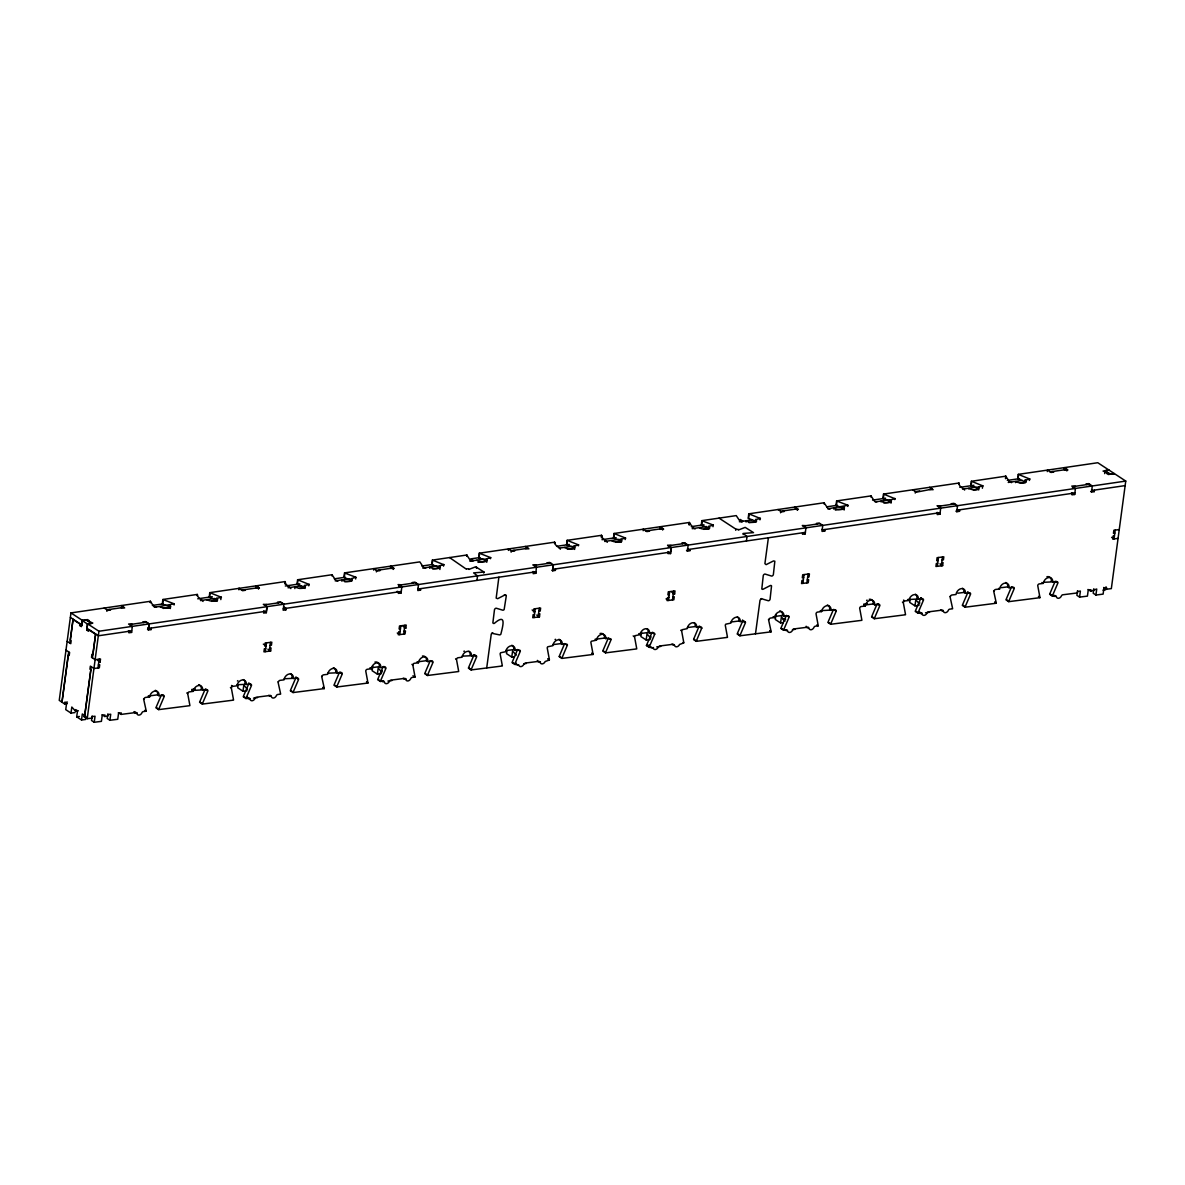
<?xml version="1.0" encoding="UTF-8"?>
<svg xmlns="http://www.w3.org/2000/svg" width="1185" height="1185" viewBox="0 0 1185 1185"><rect width="100%" height="100%" fill="white"/><g stroke="black" fill="none" stroke-linecap="round" stroke-linejoin="round"><path stroke-width="1.5" d="M486.709 667.955L491.242 634.242A1.629 1.229 -56.7 0 1 491.864 633.308L499.389 634.849A1.629 1.229 -56.7 0 0 500.855 634.197C502.81 626.169 506.839 612.601 494.352 623.354A1.629 1.229 -56.7 0 1 492.871 622.792L494.456 609.919A1.629 1.229 -56.7 0 1 494.9 608.912L495.449 608.438A1.629 1.229 -56.7 0 1 496.382 608.26L502.677 610.171A1.629 1.229 -56.7 0 0 504.158 609.52L506.232 596.292L505.61 595.018A1.629 1.229 -56.7 0 0 504.692 595.077L497.656 598.692L496.174 598.114L498.87 577.199M755.497 633.812L760.044 600.099L761.585 598.766L768.176 600.706A1.629 1.215 -56.7 0 0 769.658 600.054A1.644 1.229 -56.7 0 0 770.102 599.032L771.539 585.894A1.629 1.215 -56.7 0 0 770.191 585.597L763.155 589.212A1.629 1.215 -56.7 0 1 761.807 588.93L763.244 575.777A1.629 1.229 -56.7 0 1 763.688 574.769L764.236 574.295A1.629 1.229 -56.7 0 1 765.184 574.103L771.465 576.029A1.629 1.215 -56.7 0 0 772.946 575.377A1.644 1.229 -56.7 0 0 773.39 574.37L774.842 561.216L773.494 560.935L766.132 564.638L764.903 563.66L768.384 537.783M559.72 656.505L561.927 658.09L567.393 645.07A1.644 1.229 -56.7 0 0 567.126 644.314L560.846 643.618L553.01 644.625M693.669 639.13L699.091 626.228M696.336 641.011L701.787 627.991A1.644 1.229 -56.7 0 0 701.52 627.25L695.254 626.554L687.404 627.546M67.234 703.579L64.538 703.92L59.25 700.365L70.967 612.912L150.332 601.299L154.006 606.794L156.257 607.194M70.967 612.912L82.313 620.362L81.78 624.88L70.389 617.444M82.313 620.362L87.557 619.592L89.349 620.777L88.001 620.97L92.815 623.043L87.586 623.814L87.053 628.331L98.399 635.782L131.639 630.909M87.586 623.814L98.933 631.25L87.216 718.702L92.149 718.08L92.356 716.569L95.037 716.229L94.237 722.272L101.421 721.354L102.221 715.31L104.917 714.97L104.71 716.481L107.835 716.081L108.028 714.57L110.723 714.229L109.909 720.273L117.745 719.28L118.559 713.237L121.24 712.896L121.048 714.407L135.757 712.541A1.629 1.229 -56.7 0 1 136.882 713.385A3.259 2.444 -56.7 0 0 138.749 715.088A3.259 2.444 -56.7 0 0 141.459 713.592L142.2 712.318A1.629 1.229 -56.7 0 1 143.355 711.578L146.185 711.207A1.644 1.229 -56.7 0 0 146.185 710.793L143.578 698.824M106.872 611.312L107.05 609.801L123.892 607.342L121.181 605.565L124.662 607.949L121.063 607.757M132.157 624.228L128.572 624.021L132.305 626.376L131.594 632.405L128.898 632.79L128.41 630.85M150.199 602.439L150.332 601.299M150.406 602.617L150.539 601.476M151.31 628.035L151.132 629.546L148.436 629.946L149.147 623.902L146.451 622.14L129.609 624.599M160.227 607.164L162.849 607.638A5.703 2.089 6.7 0 0 169.411 607.683A5.703 2.089 6.7 0 0 169.722 605.224L169.455 607.475A5.718 2.089 6.7 0 1 170.403 608.542M203.035 601.462C202.383 599.61 197.465 598.499 197.243 594.44L162.849 599.477L162.315 603.995L170.522 607.164M162.626 604.157L163.026 600.765M174.076 604.972L174.21 603.846L162.997 599.551M197.11 595.566L197.243 594.44M197.317 595.744L197.451 594.618M207.138 600.306L207.212 599.743A5.703 2.089 6.7 0 0 215.092 601.121A5.703 2.089 6.7 0 0 216.633 598.351L221.402 597.329L209.819 592.648L285.081 581.598C285.304 585.657 290.221 586.768 290.873 588.619M209.76 592.618L209.227 597.136L217.433 600.306M209.538 597.299L209.938 593.907M217.136 601.328A5.688 2.089 6.7 0 0 216.366 600.617L216.633 598.366M220.81 599.61L221.121 596.973M238.911 589.834L239.089 588.323M258.463 589.138L258.641 587.627L255.93 585.864L259.411 588.249L255.812 588.041M266.906 604.513L263.322 604.32L267.055 606.661L266.344 612.689L263.648 613.089L263.825 611.578M266.921 606.69L266.388 611.208L148.48 628.45L149.014 623.932L145.414 621.562L142.718 621.962L143.622 622.555M284.948 582.724L285.081 581.598M285.022 584.027L285.289 581.776M284.03 607.001L286.059 608.335L285.881 609.831L283.185 610.231L283.896 604.202L281.2 602.424L264.359 604.883M294.843 588.59L295.05 586.886A5.703 2.089 6.7 0 0 302.93 588.264A5.703 2.089 6.7 0 0 304.471 585.508L309.241 584.486L297.598 579.761L297.065 584.279L305.271 587.449M297.376 584.442L297.776 581.05M304.975 588.486A5.688 2.089 6.7 0 0 304.204 587.775L304.471 585.508M308.767 585.834L309.107 584.249M331.859 575.866L331.993 574.74L297.598 579.761M337.844 581.183L335.666 580.22L332.052 574.769M341.828 581.154L341.961 580.028A5.703 2.089 6.7 0 0 348.331 581.524A5.703 2.089 6.7 0 0 352.345 579.924L351.382 578.65L351.115 580.917A5.703 2.089 6.7 0 1 351.575 581.257M425.682 568.341L423.504 567.378L419.831 561.883L344.509 572.903L343.976 577.421L350.597 579.983M344.287 577.584L344.687 574.192M355.678 578.961L355.87 577.273L344.568 572.947M373.66 570.118L373.838 568.607M376.371 571.896L376.549 570.385L393.39 567.926L393.213 569.437M390.502 567.659L390.68 566.149L393.39 567.926M398.93 586.693L399.108 585.183L415.817 582.739M401.656 584.812L398.071 584.605L401.804 586.96L401.093 592.989L398.397 593.374L397.908 591.433M420.675 588.634L420.497 590.145L417.801 590.545L418.512 584.516L414.898 582.146L412.217 582.546L413.106 583.139M429.666 568.311L429.8 567.185L432.347 568.222A5.703 2.089 6.7 0 0 438.909 568.267A5.703 2.089 6.7 0 0 439.22 565.808L443.99 564.786L432.406 560.105L466.742 555.024L470.415 560.52L472.667 560.92M432.347 560.061L431.814 564.578L440.02 567.748M432.125 564.741L432.525 561.349M439.902 569.481A5.703 2.089 6.7 0 0 438.954 568.059L439.22 565.808M443.516 566.119L443.708 564.43M466.609 556.15L466.742 555.024M466.816 556.328L466.949 555.202M466.268 569.126L449.545 557.542M468.875 569.437L475.674 566.785L484.028 572.044L473.6 572.888L477.511 575.88L476.977 580.398M476.429 568.252L476.563 567.111M560.372 549.203C559.72 547.351 554.802 546.241 554.58 542.182L479.258 553.202L478.725 557.72L486.931 560.89M479.036 557.883L479.436 554.491M483.732 573.036L483.865 571.896M486.798 562.268A5.688 2.089 6.7 0 0 485.865 561.201L486.131 558.95L490.768 557.676L479.258 553.202M490.486 558.698L490.62 557.557M508.409 550.418L508.587 548.907M511.12 552.195L511.298 550.684L528.14 548.225M536.42 567.274L535.842 573.273L533.146 573.673L533.294 572.533M554.447 543.308L554.58 542.182M554.654 543.485L554.787 542.36M553.262 564.801L552.728 569.333L670.636 552.077L671.169 547.559M552.684 568.652L555.38 570.415L552.684 570.814L553.395 564.786L549.647 562.445L546.966 562.831L547.855 563.423M555.424 570.044L555.513 569.289M607.283 542.33C606.631 540.493 601.699 539.382 601.491 535.324L567.097 540.345L566.563 544.878L574.769 548.033M566.874 545.026L567.274 541.634M574.651 549.425A5.718 2.089 6.7 0 0 573.718 548.359L573.97 546.092L578.695 544.952L567.097 540.345M578.324 545.841L578.458 544.715M601.358 536.45L601.491 535.324M601.432 537.753L601.699 535.501M695.18 528.925L693.003 527.962L689.329 522.466L614.008 533.487L613.475 538.005L621.681 541.175M613.786 538.168L614.185 534.776M621.384 542.212A5.718 2.089 6.7 0 0 620.614 541.501L620.881 539.234L625.606 538.094L614.008 533.487M625.176 539.545L625.517 537.96M643.159 530.702L643.337 529.206M659.926 528.258L660.104 526.747L663.644 529.117L660.06 528.925M662.637 530.036L662.815 528.525L646.047 530.969M668.429 547.277L668.607 545.767L685.448 543.308L685.271 544.804M671.154 545.396L667.555 545.189L671.317 547.544L670.591 553.573L667.955 553.588M689.063 524.733L689.329 522.466M689.27 524.911L689.537 522.644M687.433 548.936L690.129 550.714L687.433 551.099L688.144 545.07L684.397 542.73L681.716 543.13L682.604 543.722M690.174 550.329L690.262 549.588M742.091 522.067L739.914 521.104L736.24 515.608L701.846 520.645L701.313 525.162L709.519 528.332M701.624 525.325L702.024 521.933M708.911 528.999A5.747 2.103 6.7 0 0 708.452 528.643L708.719 526.392L713.355 525.118L701.994 520.719M713.014 526.703L713.207 525.014M735.707 530.273L735.841 529.132L719.043 518.126M738.374 530.021L745.172 527.369L753.527 532.628L743.099 533.472L747.009 536.464L746.476 540.997M743.276 534.02L743.217 534.583M746.076 522.037L746.209 520.911A5.703 2.089 6.7 0 0 754.09 522.289A5.703 2.089 6.7 0 0 755.63 519.534L760.4 518.497L748.816 513.816L824.079 502.766L827.752 508.261L829.93 509.209M748.757 513.786L748.224 518.304L756.43 521.474M748.535 518.467L748.935 515.075M755.823 522.141A5.718 2.103 6.7 0 0 755.363 521.785L755.63 519.534M759.926 519.845L760.118 518.141M780.56 512.779L780.737 511.268L797.505 508.824L797.327 510.335M805.904 525.681L802.304 525.488L805.918 527.858L805.207 533.887L802.512 534.272L802.689 532.761M824.153 504.069L824.286 502.944M824.923 529.517L824.745 531.028L822.049 531.413L822.76 525.385L819.146 523.029L816.465 523.414L817.354 524.007M833.914 509.194L834.047 508.054A5.703 2.089 6.7 0 0 841.928 509.446A5.703 2.089 6.7 0 0 843.468 506.676M876.915 501.788L874.663 501.388L870.99 495.908L836.595 500.929L836.062 505.447L844.268 508.617M836.373 505.61L836.773 502.218M844.135 510.009A5.718 2.103 6.7 0 0 843.202 508.943L843.468 506.676M847.823 506.425L847.956 505.299L836.595 500.929M871.064 497.211L870.99 495.908M880.885 501.759L880.959 501.196A5.718 2.089 6.7 0 0 886.78 502.692A5.673 2.074 6.7 0 0 890.913 501.848A5.718 2.089 6.7 0 0 890.379 499.818L895.149 498.796L883.506 494.071L882.973 498.589L891.179 501.759M883.284 498.752L883.684 495.36M891.046 503.151A5.718 2.103 6.7 0 0 890.113 502.084L890.379 499.818M894.734 499.566L894.868 498.441M915.235 493.078L915.413 491.568L919.619 490.96M940.653 505.98L937.054 505.773L940.683 508.143L939.957 514.172L937.276 514.571L936.772 512.616M958.695 484.191L958.828 483.05L883.506 494.071M958.902 484.369L958.946 483.139M959.672 509.802L959.494 511.313L956.799 511.713L957.51 505.684L953.895 503.314L951.214 503.714L952.103 504.306M964.62 490.072C964.146 488.146 958.858 487.539 959.035 483.228M968.723 488.916L968.797 488.353A5.718 2.089 6.7 0 0 976.662 489.731A5.718 2.089 6.7 0 0 978.232 486.976L982.987 485.954L971.404 481.273L1005.739 476.192L1009.413 481.688L1011.59 482.65M971.344 481.228L970.811 485.746L977.432 488.309M971.122 485.909L971.522 482.517M978.721 489.938A5.718 2.103 6.7 0 0 977.951 489.227L978.217 486.976M982.395 488.235L982.706 485.598M1005.472 478.459L1005.739 476.192M1005.68 478.636L1005.947 476.37M1015.575 482.621L1015.708 481.495A5.718 2.089 6.7 0 0 1023.588 482.873A5.673 2.074 6.7 0 0 1025.662 482.147A5.718 2.089 6.7 0 0 1025.129 480.118L1029.898 479.081L1018.256 474.37L1017.722 478.888L1025.929 482.058M1018.033 479.051L1018.433 475.659M1025.321 482.725A5.703 2.089 6.7 0 0 1024.862 482.369L1025.129 480.118M1029.424 480.429L1029.617 478.725M1047.273 471.6L1047.451 470.089L1051.051 472.459L1053.746 472.06L1052.843 471.467M1064.115 469.142L1064.293 467.631L1067.892 470.001L1064.308 469.793M1066.826 470.919L1067.004 469.408L1050.162 471.867M1072.543 488.161L1072.721 486.665L1089.563 484.191L1089.385 485.702M1075.402 486.265L1071.803 486.072L1075.432 488.442L1074.706 494.471L1072.025 494.856L1071.521 492.901M1094.422 490.101L1094.244 491.612L1091.548 491.997L1092.274 485.968L1088.645 483.613L1085.949 483.998L1086.852 484.591M1103.694 587.479L1106.405 589.241L1111.337 588.619L1125.75 481.08L1097.784 462.728L1018.256 474.37M61.976 702.246L68.3 654.935L69.189 655.527L69.604 652.505L65.975 650.135M64.538 703.92L64.745 702.409L67.427 702.068M82.283 620.614L87.542 624.065L91.571 623.547L86.312 620.096L82.283 620.614L81.469 626.643L79.662 625.473L79.869 623.962L73.026 619.474L70.27 640.078L71.174 640.67L70.774 643.692L67.16 641.337M75.04 712.57L70.996 713.089L71.811 707.045L75.499 711.104L78.195 710.763M75.499 711.104L75.707 709.593L77.514 710.778L76.699 716.821L81.528 719.991L85.557 719.473L85.957 716.451M98.77 662.178L100.103 662.015L100.518 658.993L95.141 659.675L91.526 657.305L91.926 654.283L92.83 654.875L95.585 634.256L88.742 629.768L88.534 631.279L86.742 630.094L87.542 624.065M81.528 719.991L82.328 713.948L84.135 715.133L83.942 716.644L87.216 718.702M84.535 717.029L90.845 669.732L89.941 669.14L90.356 666.118L93.956 668.488L99.333 667.807L99.733 664.785L98.399 664.948M97.999 667.97L99.17 659.156M92.134 715.962L91.526 720.495L94.237 722.272M107.805 713.962L107.198 718.495L109.909 720.273M238.126 684.767L237.726 687.789L242.984 691.24L247.028 690.722M242.984 691.24L243.799 685.197L247.487 689.255M265.277 651.676L266.447 642.862M269.306 651.158L270.491 642.344M265.677 648.654L264.344 648.817L263.929 651.839L270.654 650.995L271.054 647.973L269.706 648.136M372.727 666.177L372.12 670.71L377.393 674.161L381.422 673.658M377.393 674.161L378.193 668.118L381.896 672.191L382.088 670.68M400.856 625.798L399.671 634.597L397.271 633.027M403.715 634.093L404.885 625.28M404.485 628.302L405.818 628.124L406.233 625.102L399.508 625.961L399.108 628.983L400.456 628.805M506.928 650.624L506.528 653.646L511.787 657.097L514.483 656.757M511.787 657.097L512.587 651.054L516.29 655.112M534.079 617.533L535.25 608.72M538.108 617.015L539.279 608.201M534.479 614.511L533.131 614.674L532.732 617.696L539.456 616.852L539.856 613.83L538.508 613.993M641.529 632.035L640.922 636.567L646.18 640.018L650.224 639.515M646.18 640.018L646.995 633.975L650.683 638.048L650.891 636.538M669.643 591.656L668.473 600.454L666.059 598.884M672.502 599.951L673.673 591.137M673.273 594.159L674.62 593.981L675.02 590.959L668.31 591.819L667.896 594.84L669.244 594.677M775.923 614.971L775.316 619.503L780.589 622.954L783.27 622.614M780.589 622.954L781.389 616.911L785.092 620.97M802.867 583.39L804.052 574.577M806.896 582.872L808.081 574.073M910.124 599.403L909.724 602.424L914.983 605.876L919.012 605.372M914.983 605.876L915.783 599.832L919.486 603.906L919.678 602.395M937.276 566.326L938.446 557.513M941.305 565.808L942.475 556.994M937.676 563.305L936.328 563.467L935.928 566.489L942.638 565.63L943.053 562.608L941.705 562.786M1077.491 590.797L1076.884 595.329L1079.594 597.107L1087.43 596.114L1088.245 590.071L1090.926 589.73L1090.733 591.241L1096.732 588.989L1095.932 595.033L1103.117 594.115L1103.916 588.086L1106.612 587.745L1106.405 589.241M1079.594 597.107L1080.394 591.063L1077.713 591.404L1077.506 592.915L1062.812 594.781A1.629 1.229 -56.7 0 0 1061.641 595.537L1060.916 596.796A3.259 2.444 -56.7 0 1 1056.605 597.344L1056.205 596.218A1.629 1.229 -56.7 0 0 1055.198 595.759L1054.531 595.314M1104.672 473.63L1105.072 470.608L1109.101 470.089L1103.072 471.067L1107.871 473.141L1106.523 473.333L1108.331 474.518L1114.404 473.63L1110.345 474.059L1105.072 470.608M1093.829 588.723L1093.222 593.255L1095.932 595.033M1106.049 586.782L1105.649 589.804L1102.954 590.145M1115.203 530.11L1114.033 538.923L1111.619 537.338M61.99 701.935L68.686 651.913M69.871 643.1L73.1 619.222M84.52 716.925L91.245 666.711M92.43 657.897L95.644 634.005M559.231 656.312L564.667 643.559M163.737 696.262L161.471 694.78L156.064 707.415A1.644 1.229 -56.7 0 0 155.961 707.86L158.672 709.622A1.644 1.229 -56.7 0 1 158.775 709.193L164.182 696.558A1.629 1.229 -56.7 0 0 163.041 695.21L162.597 694.914M207.39 690.707L205.138 689.24L199.732 701.875A1.644 1.229 -56.7 0 0 199.613 702.305L202.324 704.083A1.644 1.229 -56.7 0 1 202.428 703.638L207.849 691.003A1.629 1.229 -56.7 0 0 206.694 689.67L205.805 689.077M248.776 683.138A1.629 1.229 -56.7 0 1 248.791 683.686L243.384 696.321A1.644 1.229 -56.7 0 0 243.266 696.765L245.976 698.543L248.806 698.172A1.629 1.229 -56.7 0 1 249.946 699.032A3.259 2.444 -56.7 0 0 252.212 700.72A3.259 2.444 -56.7 0 0 255.012 698.38A1.629 1.229 -56.7 0 1 256.419 697.21L270.15 695.462A1.629 1.229 -56.7 0 1 271.276 696.321A3.259 2.444 -56.7 0 0 273.542 698.009A3.259 2.444 -56.7 0 0 276.357 695.669A1.629 1.229 -56.7 0 1 277.749 694.499L280.578 694.143A1.644 1.229 -56.7 0 0 280.593 693.714L277.971 681.745M245.976 698.543A1.644 1.229 -56.7 0 1 246.095 698.098L251.501 685.463A1.629 1.229 -56.7 0 0 250.361 684.13L248.998 683.241M295.85 677.168A1.629 1.229 -56.7 0 1 295.88 677.701L290.473 690.337A1.644 1.229 -56.7 0 0 290.355 690.781L293.065 692.558L324.246 688.603A1.644 1.229 -56.7 0 0 324.246 688.174L321.624 676.205M293.065 692.558A1.644 1.229 -56.7 0 1 293.169 692.114L298.59 679.479A1.629 1.229 -56.7 0 0 297.435 678.146L296.087 677.257M341.784 673.643L339.532 672.162L334.126 684.797A1.644 1.229 -56.7 0 0 334.007 685.241L336.718 687.019A1.644 1.229 -56.7 0 1 336.836 686.574L342.243 673.939A1.629 1.229 -56.7 0 0 341.102 672.591L340.643 672.295M385.451 668.103L383.185 666.622L377.778 679.257A1.629 1.229 -56.7 0 0 377.674 679.686L380.37 681.464A1.629 1.229 -56.7 0 1 380.489 681.034L385.895 668.399A1.629 1.229 -56.7 0 0 384.755 667.051L383.851 666.459M432.525 662.119L430.274 660.637L424.867 673.273A1.644 1.229 -56.7 0 0 424.748 673.717L427.459 675.494A1.644 1.229 -56.7 0 1 427.578 675.05L432.984 662.415A1.629 1.229 -56.7 0 0 431.844 661.067L431.384 660.771M476.192 656.564L473.926 655.098L468.519 667.733A1.644 1.229 -56.7 0 0 468.416 668.162L471.112 669.94A1.644 1.229 -56.7 0 1 471.23 669.495L476.637 656.86A1.629 1.229 -56.7 0 0 475.496 655.527L474.148 654.638M520.289 651.32L517.593 649.543L512.187 662.178A1.629 1.215 -56.7 0 0 512.068 662.622L514.779 664.4A1.629 1.215 -56.7 0 1 514.883 663.956L520.289 651.32A1.629 1.229 -56.7 0 0 520.037 650.298L513.772 649.602A5.718 4.281 -56.7 0 0 511.846 645.232M610.586 639.5L608.335 638.019L602.928 650.654A1.629 1.215 -56.7 0 0 602.809 651.098L605.52 652.876A1.629 1.215 -56.7 0 1 605.624 652.431L611.03 639.796A1.644 1.229 -56.7 0 0 610.793 638.774L604.513 638.078L595.107 639.278L596.455 640.167A5.718 4.281 -56.7 0 1 601.861 634.286A5.718 4.281 -56.7 0 1 605.861 638.967M654.698 634.242L651.987 632.479L646.58 645.114A1.629 1.215 -56.7 0 0 646.462 645.544L649.173 647.321A1.629 1.215 -56.7 0 1 649.291 646.892L654.698 634.242A1.629 1.229 -56.7 0 0 654.446 633.234L648.165 632.538A5.718 4.281 -56.7 0 0 646.98 628.657M742.714 620.407A1.644 1.229 -56.7 0 1 742.728 620.955L737.322 633.59A1.629 1.215 -56.7 0 0 737.203 634.019L739.914 635.797L771.094 631.842A1.644 1.229 -56.7 0 0 771.094 631.412L768.487 619.444M739.914 635.797A1.629 1.215 -56.7 0 1 740.033 635.367L745.439 622.717A1.644 1.229 -56.7 0 0 745.187 621.71L738.907 621.014L731.071 622.006M788.647 616.881L786.381 615.4L780.974 628.035A1.644 1.229 -56.7 0 0 780.871 628.48L783.566 630.257A1.644 1.229 -56.7 0 1 783.685 629.813L789.091 617.178A1.629 1.229 -56.7 0 0 787.951 615.844L783.922 616.348L782.559 615.459A5.703 4.281 -56.7 0 0 779.834 610.808M835.721 610.897L833.47 609.416L828.063 622.066A1.644 1.229 -56.7 0 0 827.945 622.495L830.655 624.273A1.644 1.229 -56.7 0 1 830.774 623.828L836.18 611.193A1.629 1.229 -56.7 0 0 835.04 609.86L834.581 609.564M879.388 605.357L877.122 603.876L871.716 616.511A1.644 1.229 -56.7 0 0 871.612 616.955L874.308 618.733A1.644 1.229 -56.7 0 1 874.426 618.289L879.833 605.654A1.629 1.229 -56.7 0 0 878.692 604.32L877.789 603.728M920.76 597.788A1.629 1.229 -56.7 0 1 920.789 598.336L915.383 610.971A1.629 1.229 -56.7 0 0 915.264 611.416L917.975 613.178L920.804 612.823A1.629 1.229 -56.7 0 1 921.93 613.667A3.259 2.444 -56.7 0 0 924.196 615.356A3.259 2.444 -56.7 0 0 927.011 613.03A1.629 1.229 -56.7 0 1 928.403 611.86L942.134 610.112A1.629 1.229 -56.7 0 1 943.275 610.956A3.259 2.444 -56.7 0 0 945.541 612.645A3.259 2.444 -56.7 0 0 948.341 610.319A1.629 1.229 -56.7 0 1 949.748 609.149L952.577 608.794A1.644 1.229 -56.7 0 0 952.577 608.364L949.97 596.396M917.975 613.178A1.629 1.229 -56.7 0 1 918.079 612.749L923.485 600.114A1.629 1.229 -56.7 0 0 922.345 598.766L920.997 597.877M967.849 591.804A1.629 1.229 -56.7 0 1 967.864 592.352L962.457 604.987A1.644 1.229 -56.7 0 0 962.353 605.431L965.049 607.209L996.229 603.239A1.644 1.229 -56.7 0 0 996.229 602.824L993.622 590.841M965.049 607.209A1.644 1.229 -56.7 0 1 965.168 606.764L970.574 594.129A1.629 1.229 -56.7 0 0 969.434 592.781L965.405 593.3L964.042 592.411A5.703 4.281 -56.7 0 0 962.501 588.264M1013.782 588.293L1011.531 586.812L1006.124 599.447A1.629 1.229 -56.7 0 0 1006.006 599.877L1008.716 601.654A1.629 1.229 -56.7 0 1 1008.82 601.225L1014.227 588.59A1.629 1.229 -56.7 0 0 1013.086 587.242L1009.057 587.76L1007.709 586.871A5.703 4.281 -56.7 0 0 1005.784 582.487M1057.435 582.724L1055.183 581.257L1049.777 593.892A1.644 1.229 -56.7 0 0 1049.658 594.322L1052.369 596.099A1.644 1.229 -56.7 0 1 1052.487 595.655L1057.894 583.02A1.629 1.229 -56.7 0 0 1056.753 581.687L1056.294 581.391M491.864 633.308L492.738 632.701M760.666 599.166L761.54 598.558M468.667 568.933L466.89 568.8M736.078 529.265L738.433 529.458M241.799 590.1L258.641 587.627M932.254 489.109L916.301 492.175L912.702 489.805M152.376 605.446L163.263 603.861M197.747 598.81L212.263 596.692M285.318 585.997L299.835 583.879M334.318 578.843L345.205 577.243M421.845 566.03L432.718 564.445M479.881 557.557L470.771 558.876L473.482 560.653M556.624 546.329L569.333 544.463M601.995 539.693L616.126 537.62M691.299 526.629L703.994 524.777M826.849 506.81L837.395 505.254M872.56 500.114L885.625 498.204M959.835 487.346L973.907 485.287M1007.309 480.414L1019.618 478.607M155.087 607.224L174.21 603.846M200.458 600.588L214.974 598.469M288.014 587.775L300.723 585.923M335.207 580.872L349.723 578.754M351.382 578.65L355.87 577.273M422.734 568.074L437.235 565.956M469.852 561.186L484.398 559.053M559.335 548.107L572.044 546.241M604.706 541.471L619.222 539.338M692.188 528.673L706.704 526.54M739.366 521.77L751.631 519.978M827.797 508.839L847.956 505.299M875.271 501.892L889.328 499.833M962.546 489.124L976.618 487.065M1008.257 482.443L1022.329 480.384M163.174 608.394L169.455 607.475M211.656 601.313L216.366 600.617M299.494 588.456L304.204 587.775M344.835 581.835L351.115 580.917M432.673 568.978L438.954 568.059M478.014 562.357L485.865 561.201M567.422 549.277L573.703 548.359M615.904 542.182L620.614 541.501M703.742 529.34L708.452 528.643M749.083 522.703L755.363 521.785M835.351 510.083L843.202 508.943M883.832 503.003L890.113 502.084M973.24 489.923L977.951 489.227M1020.152 483.065L1024.862 482.369M533.857 565.467L550.699 563.008M803.223 526.081L820.064 523.607M937.972 506.365L954.814 503.906M98.933 631.25L1125.75 481.08M147.755 627.872L151.132 629.546M397.049 591.404L401.093 592.989M283.23 608.749L401.137 591.493M417.979 589.034L535.887 571.792M687.478 549.618L805.385 532.376M822.227 529.917L940.135 512.661M956.976 510.202L1074.884 492.96M1091.726 490.501L1125.217 485.598M79.662 625.473L82.358 625.117M86.742 630.094L89.423 629.753M1119.247 529.591L1113.856 530.273L1113.456 533.294L1114.804 533.131M1114.433 535.901L1113.085 536.064L1112.685 539.086L1118.062 538.405M270.076 645.366L271.424 645.203L271.824 642.181L265.114 643.04L264.699 646.047L266.047 645.884L263.337 644.107M538.879 611.223L540.227 611.06L540.627 608.038L533.902 608.897L533.502 611.919L534.85 611.741L532.139 609.964M803.637 577.599L802.304 577.776L802.704 574.755L809.429 573.895L809.014 576.917L807.681 577.08M938.046 560.535L936.698 560.698L937.098 557.676L943.823 556.832L943.423 559.838L942.075 560.016M400.086 631.575L398.738 631.753L398.338 634.775L405.048 633.916L405.463 630.894L404.115 631.072M668.873 597.433L667.525 597.61L667.125 600.632L673.85 599.773L674.25 596.751L672.902 596.929M803.267 580.369L801.934 580.546L801.534 583.553L808.244 582.709L808.644 579.687L807.311 579.85M191.763 689.448L195.258 689.003M863.746 604.098L867.242 603.654M159.012 695.728L157.664 694.84L148.243 696.039L149.606 696.928A5.703 4.281 -56.7 0 1 155.013 691.033A5.703 4.281 -56.7 0 1 159.012 695.728L163.041 695.21M191.911 690.485L206.694 689.67M237.133 684.737L250.361 684.13M284.222 678.768L297.435 678.146M327.875 673.213L341.102 672.591M380.726 667.57L379.363 666.681L369.957 667.866L371.32 668.755A5.703 4.281 -56.7 0 1 376.726 662.874A5.703 4.281 -56.7 0 1 380.726 667.57L384.755 667.051M427.8 661.585L426.452 660.697L417.046 661.897L418.394 662.785A5.703 4.281 -56.7 0 1 423.815 656.89A5.703 4.281 -56.7 0 1 427.8 661.585L431.844 661.067M462.268 656.149L475.496 655.527M505.921 650.595L513.772 649.602M638.759 633.723L648.165 632.538M776.293 616.259L782.559 615.459M820.242 610.675L835.04 609.86M874.663 604.824L873.301 603.935L863.895 605.135L865.257 606.024A5.703 4.281 -56.7 0 1 870.664 600.143A5.703 4.281 -56.7 0 1 874.663 604.824L878.692 604.32M907.547 599.58L922.345 598.766M957.776 593.211L964.042 592.411M1001.429 587.656L1007.709 586.871M1043.526 582.309L1056.753 581.687M149.606 696.928L145.577 697.432A1.629 1.229 -56.7 0 0 144.022 699.12M202.665 690.174A5.703 4.281 -56.7 0 0 198.665 685.493A5.703 4.281 -56.7 0 0 193.259 691.373L189.23 691.892A1.629 1.229 -56.7 0 0 187.689 693.566L189.852 705.238A1.644 1.229 -56.7 0 1 189.852 705.667L158.672 709.622M246.332 684.634A5.703 4.281 -56.7 0 0 242.332 679.953A5.703 4.281 -56.7 0 0 236.911 685.834L232.882 686.337A1.629 1.229 -56.7 0 0 231.342 688.026L233.504 699.698A1.644 1.229 -56.7 0 1 233.504 700.128L202.324 704.083M293.406 678.649A5.703 4.281 -56.7 0 0 289.407 673.969A5.703 4.281 -56.7 0 0 284 679.849L279.971 680.368A1.629 1.229 -56.7 0 0 278.431 682.042M337.073 673.11A5.703 4.281 -56.7 0 0 333.074 668.414A5.703 4.281 -56.7 0 0 327.652 674.309L323.623 674.813A1.629 1.229 -56.7 0 0 322.083 676.502M371.32 668.755L367.276 669.273A1.629 1.229 -56.7 0 0 365.735 670.947L367.898 682.634A1.644 1.229 -56.7 0 1 367.898 683.049L336.718 687.019M418.394 662.785L414.365 663.289A1.629 1.229 -56.7 0 0 412.824 664.978L414.987 676.65A1.644 1.229 -56.7 0 1 414.987 677.079L412.143 677.435A1.629 1.229 -56.7 0 0 410.751 678.605A3.259 2.444 -56.7 0 1 407.951 680.931A3.259 2.444 -56.7 0 1 405.685 679.242A1.629 1.229 -56.7 0 0 404.544 678.398L390.813 680.146A1.629 1.229 -56.7 0 0 389.406 681.316A3.259 2.444 -56.7 0 1 386.606 683.641A3.259 2.444 -56.7 0 1 384.34 681.953A1.629 1.229 -56.7 0 0 383.214 681.108L382.533 680.664M471.467 656.046A5.703 4.281 -56.7 0 0 467.468 651.35A5.703 4.281 -56.7 0 0 462.061 657.231L458.017 657.749A1.629 1.229 -56.7 0 0 456.477 659.423L458.639 671.095A1.644 1.229 -56.7 0 1 458.639 671.525L427.459 675.494M515.12 650.491A5.718 4.281 -56.7 0 0 511.12 645.81A5.718 4.281 -56.7 0 0 505.714 651.691L500.677 652.757A1.644 1.229 -56.7 0 0 500.129 653.883L502.292 665.555A1.629 1.229 -56.7 0 1 502.292 665.985L471.112 669.94M562.208 644.507A5.718 4.281 -56.7 0 0 561.32 640.952L560.668 640.359A5.718 4.281 -56.7 0 0 555.883 640.744A5.718 4.281 -56.7 0 0 552.788 645.707L547.751 646.788A1.629 1.229 -56.7 0 0 547.218 647.899L549.396 659.675M596.455 640.167L591.419 641.233A1.629 1.229 -56.7 0 0 590.871 642.359L593.033 654.031A1.6 1.2 -56.7 0 1 593.033 654.461L561.853 658.416L559.157 656.638M696.602 627.443A5.718 4.281 -56.7 0 0 695.728 623.873L695.062 623.28A5.718 4.281 -56.7 0 0 690.277 623.68A5.718 4.281 -56.7 0 0 687.196 628.642L682.16 629.709A1.629 1.229 -56.7 0 0 681.612 630.835L683.789 642.611M740.269 621.888A5.718 4.281 -56.7 0 0 736.255 617.207A5.718 4.281 -56.7 0 0 730.849 623.103L725.812 624.169A1.629 1.229 -56.7 0 0 725.279 625.28L727.442 636.967A1.6 1.2 -56.7 0 1 727.442 637.382L696.262 641.337L693.551 639.574M783.922 616.348A5.703 4.281 -56.7 0 0 779.923 611.667A5.703 4.281 -56.7 0 0 774.516 617.548L770.472 618.052A1.629 1.229 -56.7 0 0 768.932 619.74M830.996 610.364A5.703 4.281 -56.7 0 0 826.997 605.683A5.703 4.281 -56.7 0 0 821.59 611.564L817.561 612.082A1.629 1.229 -56.7 0 0 816.021 613.756L818.183 625.428A1.644 1.229 -56.7 0 1 818.183 625.858L815.339 626.213A1.629 1.229 -56.7 0 0 813.947 627.383A3.259 2.444 -56.7 0 1 811.133 629.724A3.259 2.444 -56.7 0 1 808.881 628.035A1.629 1.229 -56.7 0 0 807.74 627.191L794.009 628.924A1.629 1.229 -56.7 0 0 792.602 630.094A3.259 2.444 -56.7 0 1 789.803 632.434A3.259 2.444 -56.7 0 1 787.536 630.746A1.629 1.229 -56.7 0 0 786.41 629.902L783.566 630.257M865.257 606.024L861.214 606.527A1.629 1.229 -56.7 0 0 859.673 608.216L861.836 619.888A1.644 1.229 -56.7 0 1 861.836 620.318L830.655 624.273M918.316 599.284A5.703 4.281 -56.7 0 0 914.316 594.589A5.703 4.281 -56.7 0 0 908.91 600.469L904.881 600.988A1.629 1.229 -56.7 0 0 903.326 602.661L905.488 614.348A1.644 1.229 -56.7 0 1 905.488 614.763L874.308 618.733M965.405 593.3A5.703 4.281 -56.7 0 0 961.405 588.604A5.703 4.281 -56.7 0 0 955.999 594.5L951.955 595.003A1.629 1.229 -56.7 0 0 950.414 596.692M1009.057 587.76A5.703 4.281 -56.7 0 0 1005.058 583.064A5.703 4.281 -56.7 0 0 999.651 588.945L995.622 589.463A1.629 1.229 -56.7 0 0 994.067 591.137M1052.71 582.191A5.703 4.281 -56.7 0 0 1048.71 577.525A5.703 4.281 -56.7 0 0 1043.304 583.39L1039.275 583.909A1.629 1.229 -56.7 0 0 1037.734 585.583L1039.897 597.255A1.629 1.229 -56.7 0 1 1039.897 597.684L1008.716 601.654M782.989 619.607L785.685 619.266M76.699 716.821L79.395 716.481M646.462 645.544L649.306 645.188M380.37 681.464L383.214 681.108M514.779 664.4L518.749 664.889A3.259 2.444 -56.7 0 0 521.015 666.577A3.259 2.444 -56.7 0 0 523.814 664.237L525.207 663.067L538.938 661.319L540.079 662.178A3.259 2.444 -56.7 0 0 542.345 663.867A3.259 2.444 -56.7 0 0 545.144 661.526L549.381 660.001L548.033 659.112M605.52 652.876L636.7 648.906A1.629 1.229 -56.7 0 0 636.7 648.491L634.538 636.804A1.644 1.229 -56.7 0 1 635.071 635.693L640.107 634.612L639.441 634.168M649.173 647.321L653.142 647.81A3.259 2.444 -56.7 0 0 655.409 649.499A3.259 2.444 -56.7 0 0 658.208 647.173L659.615 646.003L673.347 644.255L674.472 645.099A3.259 2.444 -56.7 0 0 676.739 646.788A3.259 2.444 -56.7 0 0 679.538 644.462L683.775 642.922L683.108 642.492M253.516 698.143L257.545 697.624M387.91 681.064L391.954 680.56M523.651 663.822L526.347 663.481M656.712 646.921L660.741 646.417M792.454 629.679L795.135 629.339M925.515 612.778L929.544 612.275M1052.369 596.099L1055.198 595.759M569.274 548.892L567.097 548.507A5.703 2.089 6.7 0 1 564.564 547.485M611.46 540.612L612.156 541.012A5.703 2.089 6.7 0 0 619.785 541.915A5.703 2.089 6.7 0 0 620.881 539.234M1091.548 489.835L1094.244 491.612M1090.659 491.405L1091.548 491.997M1072.01 492.693L1074.706 494.471M1088.023 589.463L1090.733 591.241M929.544 487.331L933.143 489.701L929.558 489.509M956.799 509.535L959.494 511.313M955.895 511.12L956.799 511.713M937.261 512.394L939.957 514.172M1041.956 582.502L1043.304 583.39M1050.221 594.189L1052.487 595.655M1038.534 596.366L1039.438 596.959M1038.534 596.796L1039.897 597.684M998.748 588.352L999.651 588.945M1006.569 599.743L1008.82 601.225M939.942 563.867L942.638 565.63M994.882 601.936L995.785 602.528M994.882 602.35L996.229 603.239M967.864 592.352L970.13 593.833M962.916 605.283L965.168 606.764M794.794 507.047L798.394 509.417L794.809 509.209M822.049 529.251L824.745 531.028M920.789 598.336L923.041 599.817M783.344 510.883L784.248 511.476L781.552 511.876L777.953 509.506M908.006 599.877L908.91 600.469M803.415 532.702L805.207 533.887M903.518 600.099L904.422 600.691M919.456 611.934L920.804 612.823M902.422 602.084L903.326 602.661M915.827 611.267L918.079 612.749M740.284 519.46L742.995 521.237M872.175 616.807L874.426 618.289M820.687 610.971L821.59 611.564M828.508 622.362L830.774 623.828M816.821 624.969L818.183 625.858M686.53 550.521L687.433 551.099M648.61 530.599L649.499 531.191L646.817 531.591L643.203 529.221M773.153 616.659L774.516 617.548M667.896 551.795L670.591 553.573M781.433 628.331L783.685 629.813M769.746 630.524L770.65 631.116M769.746 630.953L771.094 631.842M742.491 620.199L744.298 621.384M742.728 620.955L744.98 622.421M737.766 633.886L740.033 635.367M671.91 592.219L674.62 593.981M699.728 626.332L700.631 626.924M699.076 626.495L701.772 628.272M680.723 630.242L681.612 630.835M694.114 639.426L696.365 640.907M525.296 546.463L528.91 548.833L525.31 548.625M652.654 632.316L653.557 632.908M551.78 570.222L552.684 570.814M513.86 550.299L514.749 550.892L512.068 551.292L508.454 548.922M536.405 565.097L532.82 564.904L536.553 567.245M633.175 635.915L634.538 636.804M647.025 645.41L649.291 646.892M533.146 571.496L535.842 573.273M603.372 650.95L605.624 652.431M536.746 615.074L539.456 616.852M504.351 594.855L504.692 595.077A1.629 1.215 -56.7 0 1 505.61 595.018L506.039 595.359M591.685 653.142L592.589 653.735M591.685 653.572L593.033 654.461M565.571 644.151L567.378 645.336M548.033 658.682L548.936 659.275M390.546 566.163L394.161 568.533L390.561 568.341M417.787 588.367L420.497 590.145M379.111 570.015L380 570.607L377.319 571.007L373.705 568.637M512.631 662.474L514.883 663.956M455.573 658.83L456.477 659.423M468.979 668.029L471.23 669.495M403.122 626.361L405.818 628.124M411.921 664.385L412.824 664.978M425.311 673.569L427.578 675.05M412.958 675.746L414.987 677.079M283.763 604.217L280.149 601.847L277.468 602.247L278.356 602.839M283.63 608.364L285.881 609.831M244.362 589.715L245.251 590.308L242.569 590.708L238.955 588.338M378.237 679.553L380.489 681.034M263.648 610.912L266.344 612.689M366.55 681.745L367.454 682.338M366.55 682.16L367.898 683.049M334.585 685.093L336.836 686.574M267.943 649.217L270.654 650.995M322.898 687.285L323.786 687.878M322.883 687.715L324.246 688.603M295.88 677.701L298.131 679.183M290.918 690.633L293.169 692.114M248.791 683.686L251.042 685.167M147.532 629.353L148.436 629.946M231.534 685.448L232.438 686.041M247.458 697.298L248.806 698.172M230.438 687.433L231.342 688.026M243.843 696.617L246.095 698.098M109.612 609.431L110.516 610.023L107.82 610.408L104.206 608.053M129.343 630.924L131.594 632.405M186.786 692.973L187.689 693.566M200.176 702.172L202.428 703.638M97.407 660.238L100.103 662.015M156.524 707.712L158.775 709.193M144.837 710.333L146.185 711.207M134.394 711.652L135.757 712.541M118.337 712.629L121.048 714.407M101.999 714.703L104.71 716.481M64.745 702.409L66.538 703.594L65.738 709.637L70.996 713.089M699.343 527.769A5.673 2.074 6.7 0 0 704.601 529.221A5.673 2.074 6.7 0 0 709.252 528.421L709.682 527.651A5.673 2.074 6.7 0 0 708.734 526.407M573.97 546.092A5.703 2.089 6.7 0 1 574.266 548.285A5.703 2.089 6.7 0 1 569.259 548.892M486.131 558.95A5.703 2.089 6.7 0 1 484.576 561.705A5.703 2.089 6.7 0 1 476.711 560.327M137.253 713.074A3.259 2.444 -56.7 0 1 134.172 711.607M250.316 698.706A3.259 2.444 -56.7 0 1 247.235 697.254M270.847 696.232A3.259 2.444 -56.7 0 1 268.847 695.284M383.125 681.834A3.259 2.444 -56.7 0 1 381.911 680.931M406.055 678.931A3.259 2.444 -56.7 0 1 403.241 678.22M155.339 690.307A5.703 4.281 -56.7 0 1 157.664 694.84M198.576 684.649A5.703 4.281 -56.7 0 1 201.317 689.3M243.429 679.597A5.703 4.281 -56.7 0 1 244.969 683.745M237.444 681.034A5.703 4.281 -56.7 0 1 237.844 680.62M290.518 673.613A5.703 4.281 -56.7 0 1 292.058 677.761M333.4 667.688A5.703 4.281 -56.7 0 1 335.71 672.221M374.949 662.059A5.703 4.281 -56.7 0 1 379.363 666.681M422.452 656.001A5.703 4.281 -56.7 0 1 426.452 660.697M468.919 651.261A5.703 4.281 -56.7 0 1 470.104 655.157M463.868 651.32A5.703 4.281 -56.7 0 1 464.327 651.054M540.449 661.852A3.259 2.444 -56.7 0 1 537.383 660.4M653.513 647.499A3.259 2.444 -56.7 0 1 650.713 646.788M674.028 645.025A3.259 2.444 -56.7 0 1 672.043 644.077M518.304 664.8A3.259 2.444 -56.7 0 1 516.038 663.111M560.846 643.618A5.703 4.281 -56.7 0 0 560.475 640.833L560.238 640.433A5.747 4.31 -56.7 0 0 558.935 639.248M555.069 639.53A5.703 4.281 -56.7 0 1 555.528 639.308M604.513 638.078A5.732 4.296 -56.7 0 0 603.906 634.879L603.624 634.523A5.718 4.281 -56.7 0 0 601.358 633.368M600.084 633.457A5.718 4.281 -56.7 0 1 600.514 633.383M640.107 634.627A5.718 4.281 -56.7 0 1 645.514 628.731A5.718 4.281 -56.7 0 1 649.528 633.427M695.254 626.554A5.703 4.281 -56.7 0 0 694.869 623.754L694.647 623.354A5.747 4.31 -56.7 0 0 694.054 622.673M738.907 621.014A5.732 4.296 -56.7 0 0 738.299 617.815L738.033 617.444A5.718 4.281 -56.7 0 0 737.366 616.852M787.092 630.657A3.259 2.444 -56.7 0 1 785.107 629.709M808.437 627.946A3.259 2.444 -56.7 0 1 806.17 626.258M922.315 613.356A3.259 2.444 -56.7 0 1 919.234 611.89M942.83 610.882A3.259 2.444 -56.7 0 1 940.831 609.934M1046.933 576.71A5.703 4.281 -56.7 0 1 1051.362 581.317M1055.109 596.485A3.259 2.444 -56.7 0 1 1053.895 595.566M915.427 594.233A5.703 4.281 -56.7 0 1 916.968 598.395M869.301 599.255A5.703 4.281 -56.7 0 1 873.301 603.935M866.62 600.439A5.703 4.281 -56.7 0 1 867.064 600.114M827.337 604.942A5.703 4.281 -56.7 0 1 829.648 609.49"/></g></svg>
